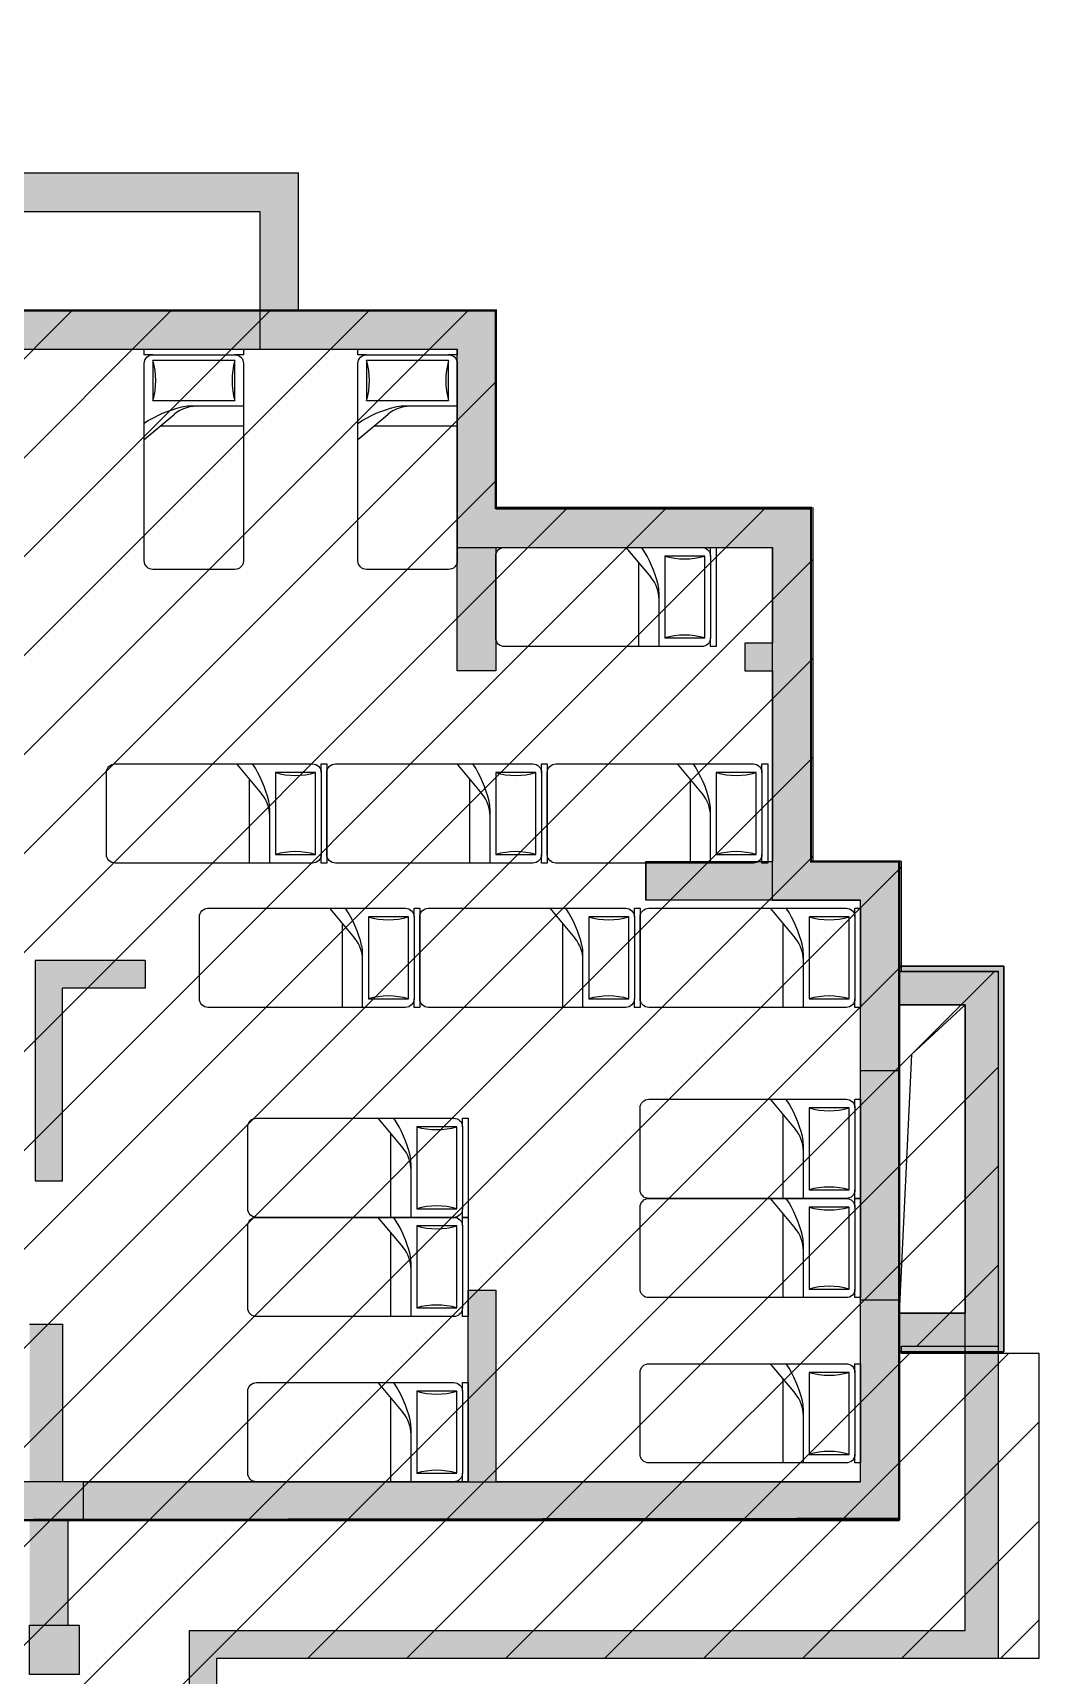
# Model space of a CAD drawing. Header units: millimetres. Extents: x 251690 to 518990, y -633409 to -276709.
# Drawn here: x 476120 to 485250, y -396995 to -382090 of the extents above; entities that cross this region are included whole.
import ezdxf

# ---------------------------------------------------------------- set-up
doc = ezdxf.new("R2010")
doc.units = ezdxf.units.MM
doc.header["$LTSCALE"] = 100
doc.linetypes.add('A6-DK-renfang-B2F$0$HIDDEN3', pattern=[1.905, 1.27, -0.635])
for name, color, linetype in [('-ACO-TTLB', 153, 'Continuous'), ('2#-HW-B2F$0$S-HATCH-X', 251, 'Continuous'), ('2#-W-B2F$0$S-COLUMN-S', 2, 'Continuous'), ('2#-W-B2F$0$S-WALL-S', 4, 'Continuous'), ('A-HATCH', 251, 'Continuous'), ('A6-DK-renfang-B2F$0$-ACO-LINE', 137, 'Continuous'), ('A6-DK-renfang-B2F$0$-ACO-TTLB', 153, 'Continuous'), ('A6-DK-renfang-B2F$0$A-DIMS-INSD', 3, 'Continuous'), ('A6-DK-renfang-B2F$0$A-FIXT-DASH', 211, 'A6-DK-renfang-B2F$0$HIDDEN3'), ('A6-DK-renfang-B2F$0$COLUMN', 9, 'Continuous'), ('A6-DK-renfang-B2F$0$fur', 253, 'Continuous'), ('A6-DK-renfang-B2F$0$PUB_HATCH', 8, 'Continuous'), ('A6-DK-renfang-B2F$0$WALL', 9, 'Continuous'), ('A6-DK-renfang-B2F$0$人防门', 3, 'Continuous'), ('xref(dwg引用图层)', 7, 'Continuous')]:
    doc.layers.add(name, color=color, linetype=linetype)
doc.layers.add('2#-HW-B2F$0$S-EDIT', color=241, linetype='Continuous', plot=False)

# ---------------------------------------------------------------- blocks, each defined once
blk = doc.blocks.new('2#-HW-B2F')
at = {"layer": '2#-HW-B2F$0$S-HATCH-X'}
for points in [[(9750, 14460), (12360, 14460), (12360, 11940), (17390, 11940), (17390, 9020), (17740, 9020), (17740, 10140), (20250, 10140), (20250, 9270), (20000, 9270), (20000, 9020), (20250, 9020), (20250, 6950), (22330, 6950), (22330, 9020), (22580, 9020), (22580, 9270), (22330, 9270), (22330, 10140), (24840, 10140), (24840, 9020), (25190, 9020), (25190, 11940), (30220, 11940), (30220, 14460), (32830, 14460), (32830, 11990), (33640, 11990), (33640, 11810), (33890, 11810), (33890, 12290), (33180, 12290), (33180, 13190), (36880, 13190), (36880, 11940), (38670, 11940), (38670, 9020), (39020, 9020), (39020, 10140), (41530, 10140), (41530, 9270), (41280, 9270), (41280, 9020), (41530, 9020), (41530, 7290), (40380, 7290), (40380, 6940), (42330, 6940), (42330, 5390), (42680, 5390), (42680, 5990), (43280, 5990), (43280, 3190), (42680, 3190), (42680, 3310), (42330, 3310), (42330, 1660), (39020, 1660), (39020, 3400), (38770, 3400), (38770, 1660), (35090, 1660), (35090, 3090), (34790, 3090), (34790, 360), (35140, 360), (35140, 1310), (42680, 1310), (42680, 2840), (43630, 2840), (43630, 6340), (42680, 6340), (42680, 7290), (41880, 7290), (41880, 10490), (39020, 10490), (39020, 12290), (37230, 12290), (37230, 13540), (33180, 13540), (33180, 14810), (29870, 14810), (29870, 12290), (24840, 12290), (24840, 10490), (21980, 10490), (21980, 7300), (20600, 7300), (20600, 10490), (17740, 10490), (17740, 12290), (12710, 12290), (12710, 14810), (9500, 14810), (9500, 14460), (700, 14460), (700, 12440), (-150, 12440), (-150, 7340), (-1063, 7340), (-1063, 6990), (200, 6990), (200, 12090), (1050, 12090), (1050, 14110), (9500, 14110), (9500, 12290), (8690, 12290), (8690, 11810), (8940, 11810), (8940, 12040), (9750, 12040)], [(35840, 6390), (34840, 6390), (34840, 4390), (35090, 4390), (35090, 6140), (35840, 6140)], [(35240, 360), (34790, 360), (34790, -90), (35240, -90)]]:
    blk.add_hatch(color=256, dxfattribs=at).paths.add_polyline_path(points)
at = {"layer": '2#-HW-B2F$0$S-EDIT'}
for p, q in [((33180, 13540), (37230, 13540)), ((37230, 12290), (37230, 13540)), ((33180, 13190), (36880, 13190)), ((36880, 13190), (36880, 11940)), ((37230, 12290), (39020, 12290)), ((39020, 12290), (39020, 10490)), ((36880, 11940), (38670, 11940)), ((38670, 9020), (38670, 11940)), ((39020, 10490), (41880, 10490)), ((41880, 7290), (41880, 10500)), ((39020, 10140), (39020, 9020)), ((39020, 10140), (41530, 10140)), ((41530, 10140), (41530, 9270)), ((41530, 9270), (41280, 9270)), ((41280, 9270), (41280, 9020)), ((39020, 9020), (38670, 9020)), ((41280, 9020), (41530, 9020)), ((41530, 9020), (41530, 7290)), ((40380, 7290), (40380, 6940)), ((40380, 7290), (41530, 7290)), ((41880, 7290), (42680, 7290)), ((42680, 7290), (42680, 6340)), ((42330, 6940), (40380, 6940)), ((42330, 5390), (42330, 6940)), ((35840, 6390), (34840, 6390)), ((34840, 6390), (34840, 4390)), ((35840, 6390), (35840, 6140)), ((42680, 6340), (43630, 6340)), ((43630, 6340), (43630, 2840)), ((35090, 4390), (35090, 6140)), ((35840, 6140), (35090, 6140)), ((42680, 5990), (42680, 5390)), ((42680, 5990), (43280, 5990)), ((43280, 5990), (43280, 3190)), ((42680, 5390), (42330, 5390)), ((34840, 4390), (35090, 4390)), ((38770, 1660), (38770, 3400)), ((38770, 3400), (39020, 3400)), ((39020, 3400), (39020, 1660)), ((42330, 1660), (42330, 3310)), ((42330, 3310), (42680, 3310)), ((42680, 3310), (42680, 3190)), ((43280, 3190), (42680, 3190)), ((34790, 3090), (35090, 3090)), ((35090, 3090), (35090, 1660)), ((42680, 2840), (42680, 1310)), ((43630, 2840), (42680, 2840)), ((38770, 1660), (35090, 1660)), ((42330, 1660), (39020, 1660)), ((42680, 1310), (35140, 1310)), ((35140, 360), (35140, 1310))]:
    blk.add_line(p, q, dxfattribs=at)
blk.add_lwpolyline([(34790, 360), (35240, 360), (35240, -90), (34790, -90)], close=True, dxfattribs=at)
blk = doc.blocks.new('2#-W-B2F')
at = {"layer": '2#-W-B2F$0$S-COLUMN-S'}
blk.add_lwpolyline([(34790, 360), (35240, 360), (35240, -90), (34790, -90)], close=True, dxfattribs=at)
at = {"layer": '2#-W-B2F$0$S-WALL-S', "color": 0, "linetype": 'ByBlock', "lineweight": -2}
for p, q in [((33180, 13540), (37230, 13540)), ((37230, 12290), (37230, 13540)), ((33180, 13190), (36880, 13190)), ((36880, 13190), (36880, 11940)), ((37230, 12290), (39020, 12290)), ((38240, 12290), (39020, 12290)), ((39020, 12290), (39020, 10490)), ((39020, 12290), (39020, 10490)), ((39020, 10490), (39020, 12290)), ((36880, 11940), (38670, 11940)), ((38670, 9020), (38670, 11940)), ((39020, 10490), (41880, 10490)), ((41880, 10490), (39020, 10490)), ((41880, 10490), (41630, 10490)), ((41880, 10500), (41880, 7290)), ((41880, 8840), (41880, 10490)), ((39020, 10140), (39020, 9020)), ((39020, 10140), (41530, 10140)), ((41530, 10140), (41530, 9270)), ((41530, 9270), (41280, 9270)), ((41280, 9270), (41280, 9020)), ((39020, 9020), (38670, 9020)), ((41280, 9020), (41530, 9020)), ((41530, 9020), (41530, 7290)), ((41880, 7710), (41880, 7290)), ((40380, 6940), (40380, 7290)), ((40380, 7290), (41530, 7290)), ((41880, 7290), (42680, 7290)), ((42680, 7290), (41880, 7290)), ((42430, 7290), (42680, 7290)), ((42680, 7290), (42680, 6340)), ((40380, 6990), (40380, 7110)), ((40380, 7110), (40380, 7110)), ((42330, 6940), (40380, 6940)), ((42330, 5390), (42330, 6940)), ((35840, 6390), (34840, 6390)), ((34840, 6390), (34840, 4390)), ((35840, 6390), (35840, 6140)), ((42680, 6340), (43630, 6340)), ((43630, 6340), (42680, 6340)), ((43630, 6340), (43630, 2840)), ((43630, 2840), (43630, 6340)), ((35090, 4390), (35090, 6140)), ((35840, 6140), (35090, 6140)), ((42680, 5990), (42680, 5390)), ((42680, 5990), (43280, 5990)), ((43280, 5990), (43280, 3190)), ((42680, 5390), (42330, 5390)), ((34840, 4390), (35090, 4390)), ((38770, 1660), (38770, 3400)), ((38770, 3400), (39020, 3400)), ((39020, 3400), (39020, 1660)), ((42330, 1660), (42330, 3310)), ((42330, 3310), (42680, 3310)), ((42680, 3310), (42680, 3190)), ((43280, 3190), (42680, 3190)), ((34790, 3090), (35090, 3090)), ((35090, 3090), (35090, 1660)), ((42680, 2840), (42680, 1310)), ((43630, 2840), (42680, 2840)), ((42680, 2840), (42680, 1310)), ((42680, 1310), (42680, 2840)), ((42680, 2840), (43630, 2840)), ((38770, 1660), (35090, 1660)), ((42330, 1660), (39020, 1660)), ((35140, 360), (35140, 1310)), ((35140, 1310), (42680, 1310)), ((42680, 1310), (42430, 1310))]:
    blk.add_line(p, q, dxfattribs=at)
blk = doc.blocks.new('BF2')
at = {"layer": 'xref(dwg引用图层)'}
for name in ['2#-HW-B2F', '2#-W-B2F']:
    blk.add_blockref(name, (141300, 203100), dxfattribs=at)
blk = doc.blocks.new('A6-DK-renfang-B2F$0$$plan$00002357')
at = {"layer": 'A6-DK-renfang-B2F$0$fur'}
for p, q in [((78, -52), (822, -52)), ((822, -104), (78, -104)), ((78, -104), (78, -467)), ((822, -467), (822, -104)), ((0, -821), (271, -593)), ((78, -467), (822, -467)), ((900, -519), (410, -519)), ((900, -701), (143, -701))]:
    blk.add_line(p, q, dxfattribs=at)
blk.add_lwpolyline([(78, -52), (0, -52), (0, 0), (900, 0), (900, -52), (822, -52, -0.414214), (900, -130), (900, -1922, -0.414214), (822, -2000), (78, -2000, -0.414214), (0, -1922), (0, -130, -0.414214)], format="xyb", close=True, dxfattribs=at)
for centre, radius, start, end in [((-545, -286), 649, 343.7398, 16.2602), ((1445, -286), 649, 163.7398, 196.2602), ((583, -1556), 1057, 103.3928, 123.4501), ((472, -831), 312, 90, 130.1059), ((410, -831), 312, 90, 103.3928)]:
    blk.add_arc(centre, radius, start, end, dxfattribs=at)
blk = doc.blocks.new('A6-DK-renfang-B2F$0$_FZH')
blk.add_lwpolyline([(-0.5, -0.5), (0.5, -0.5), (0.5, 0.5), (-0.5, 0.5)], close=True)
at = {"layer": 'A6-DK-renfang-B2F$0$PUB_HATCH'}
blk.add_solid([(-0.5, -0.5), (0.5, -0.5), (-0.5, 0.5), (0.5, 0.5)], dxfattribs=at)
blk = doc.blocks.new('A6-DK-renfang-B2F$0$fecrfpmmt212')
at = {"layer": 'A6-DK-renfang-B2F$0$PUB_HATCH'}
for points in [[(1117713, -737597), (1117963, -737947), (1122733, -737947), (1123083, -737597)], [(1122733, -739747), (1123083, -739397), (1123083, -737597), (1122733, -737947)], [(1123083, -739397), (1122733, -739747), (1125593, -739747), (1125943, -739397)], [(1125593, -742947), (1125943, -742597), (1125943, -739397), (1125593, -739747)], [(1126627, -743747), (1126743, -743597), (1126743, -742597), (1126393, -742947), (1126393, -743747)], [(1126627, -743747), (1126743, -743897), (1127343, -743897), (1127643, -743597), (1126743, -743597)], [(1127343, -749577), (1127643, -749827), (1127643, -743597), (1127343, -743897)], [(1126393, -748227), (1126743, -748577), (1126743, -743897), (1126627, -743747), (1126393, -743747)], [(1119343, -748227), (1119343, -748577), (1126743, -748577), (1126393, -748227)], [(1120303, -749577), (1120553, -749827), (1127643, -749827), (1127343, -749577)], [(1120303, -750977), (1120553, -751227), (1120553, -749827), (1120303, -749577)]]:
    blk.add_hatch(color=256, dxfattribs=at).paths.add_polyline_path(points)
at = {"layer": 'A6-DK-renfang-B2F$0$PUB_HATCH', "linetype": 'ByBlock'}
blk.add_hatch(color=256, dxfattribs=at).paths.add_polyline_path([(1125943, -742597), (1125593, -742947), (1126393, -742947), (1126743, -742597)])
at = {"layer": 'A6-DK-renfang-B2F$0$-ACO-TTLB', "color": 3}
blk.add_lwpolyline([(1127343, -743897), (1126743, -743897), (1126743, -746697), (1127343, -746697)], close=True, dxfattribs=at)
at = {"layer": 'A6-DK-renfang-B2F$0$A-DIMS-INSD', "color": 4, "const_width": 20}
blk.add_lwpolyline([(1116063, -748577), (1126743, -748563), (1126743, -742597), (1125943, -742597), (1125943, -739387), (1123083, -739387), (1123083, -737597), (1117713, -737597)], dxfattribs=at)
at = {"layer": 'A6-DK-renfang-B2F$0$A-FIXT-DASH', "color": 4, "linetype": 'ByBlock'}
for p, q in [((1127343, -743897), (1126856, -744349)), ((1126856, -744349), (1126743, -746697))]:
    blk.add_line(p, q, dxfattribs=at)
blk.add_lwpolyline([(1126743, -743897), (1127343, -743897), (1127343, -746697), (1126743, -746697)], close=True, dxfattribs=at)
at = {"layer": 'A6-DK-renfang-B2F$0$WALL', "color": 4}
for p, q in [((1117713, -737597), (1123083, -737597)), ((1123083, -739397), (1123083, -737597)), ((1117963, -737947), (1122733, -737947)), ((1122733, -739747), (1122733, -737947)), ((1123083, -739397), (1125943, -739397)), ((1125943, -742597), (1125943, -739397)), ((1122733, -739747), (1125593, -739747)), ((1125593, -742947), (1125593, -739747)), ((1126743, -743597), (1126743, -742597)), ((1126393, -743747), (1126393, -742947)), ((1126743, -743597), (1127643, -743597)), ((1127643, -749827), (1127643, -743597)), ((1126393, -748227), (1126393, -743747)), ((1126743, -748577), (1126743, -743897)), ((1126743, -743897), (1127343, -743897)), ((1127343, -749577), (1127343, -743897)), ((1119343, -748227), (1126393, -748227)), ((1119343, -748577), (1126743, -748577)), ((1120303, -749577), (1127343, -749577)), ((1120303, -750977), (1120303, -749577)), ((1120553, -749827), (1127643, -749827)), ((1120553, -751227), (1120553, -749827))]:
    blk.add_line(p, q, dxfattribs=at)
at = {"layer": 'A6-DK-renfang-B2F$0$WALL', "color": 4, "linetype": 'ByBlock'}
for p, q in [((1125943, -742597), (1126743, -742597)), ((1125593, -742947), (1126393, -742947))]:
    blk.add_line(p, q, dxfattribs=at)
at = {"layer": 'A6-DK-renfang-B2F$0$COLUMN', "color": 4, "xscale": 600.0000000186265, "yscale": 350, "zscale": 350}
blk.add_blockref('A6-DK-renfang-B2F$0$_FZH', (1119043, -748402), dxfattribs=at)
at = {"layer": 'A6-DK-renfang-B2F$0$人防门'}
for p, rotation in [((1119894, -737947), 359.9999999999998), ((1121833, -737947), 359.9999999999998), ((1125083, -739747), 270), ((1121551, -741712), 270), ((1123550, -741712), 270), ((1125550, -741712), 270), ((1122394, -743022), 270), ((1124393, -743022), 270), ((1126393, -743022), 270), ((1126393, -744756), 270), ((1122833, -744927), 270), ((1126393, -745656), 270), ((1122833, -745827), 270), ((1126393, -747156), 270), ((1122833, -747327), 270)]:
    blk.add_blockref('A6-DK-renfang-B2F$0$$plan$00002357', p, dxfattribs=dict(at, rotation=rotation))
blk = doc.blocks.new('A6-DK-renfang-B2F')
at = {"layer": 'A6-DK-renfang-B2F$0$-ACO-LINE'}
blk.add_blockref('A6-DK-renfang-B2F$0$fecrfpmmt212', (-942763, 952987), dxfattribs=at)
blk = doc.blocks.new('B2Fdt')
at = {"layer": 'A-HATCH'}
h = blk.add_hatch(dxfattribs=at)
h.set_pattern_fill('ANSI31', color=256, scale=200)
h.set_pattern_definition([(45, (2e-06, 600000), (-449.0128, 449.0128), [])])
h.paths.add_polyline_path([(122750, 176900), (134300, 176900), (134300, 181260), (166700, 181260), (166700, 165260), (171270, 165260), (171270, 165510), (174380, 165510), (174380, 164300), (175993, 164300), (175993, 166560), (175100, 166560), (175100, 180960), (177350, 180960), (177350, 195310), (175100, 195398), (175100, 201760), (177790, 201760), (177790, 203160), (185250, 203160), (185250, 205925), (184000, 205925), (184000, 205990), (184880, 205990), (184880, 209390), (184000, 209390), (184000, 210390), (183200, 210390), (183200, 213600), (180320, 213590), (180320, 215390), (174480, 215390), (174480, 217910), (171170, 217910), (171170, 215390), (164900, 215390), (164900, 213590), (163280, 213590), (163305, 210400), (161900, 210400), (161900, 213600), (159040, 213640), (159050, 215390), (154010, 215390), (154010, 217910), (150700, 217910), (150700, 215415), (144851, 215388), (144851, 213588), (141200, 213600), (141200, 210390), (135050, 210390), (135050, 203150), (122450, 203150), (122450, 176900)])
blk.add_lwpolyline([(177790, 201760), (177790, 203160), (185250, 203160), (185250, 205925), (184000, 205925), (184000, 205990), (184880, 205990), (184880, 209390), (184000, 209390), (184000, 210390), (183200, 210390), (183200, 213600), (180320, 213590), (180320, 215390), (174480, 215390), (174480, 217910), (171170, 217910), (171170, 215390), (164900, 215390), (164900, 213590), (163280, 213590), (163305, 210400), (161900, 210400)], dxfattribs=at)

msp = doc.modelspace()

# ---------------------------------------------------------------- block references
at = {"layer": '-ACO-TTLB'}
for name in ['BF2', 'B2Fdt']:
    msp.add_blockref(name, (300000, -600000), dxfattribs=at)
at = {"layer": 'xref(dwg引用图层)'}
msp.add_blockref('A6-DK-renfang-B2F', (300000, -600000), dxfattribs=at)

doc.saveas('drawing.dxf')
